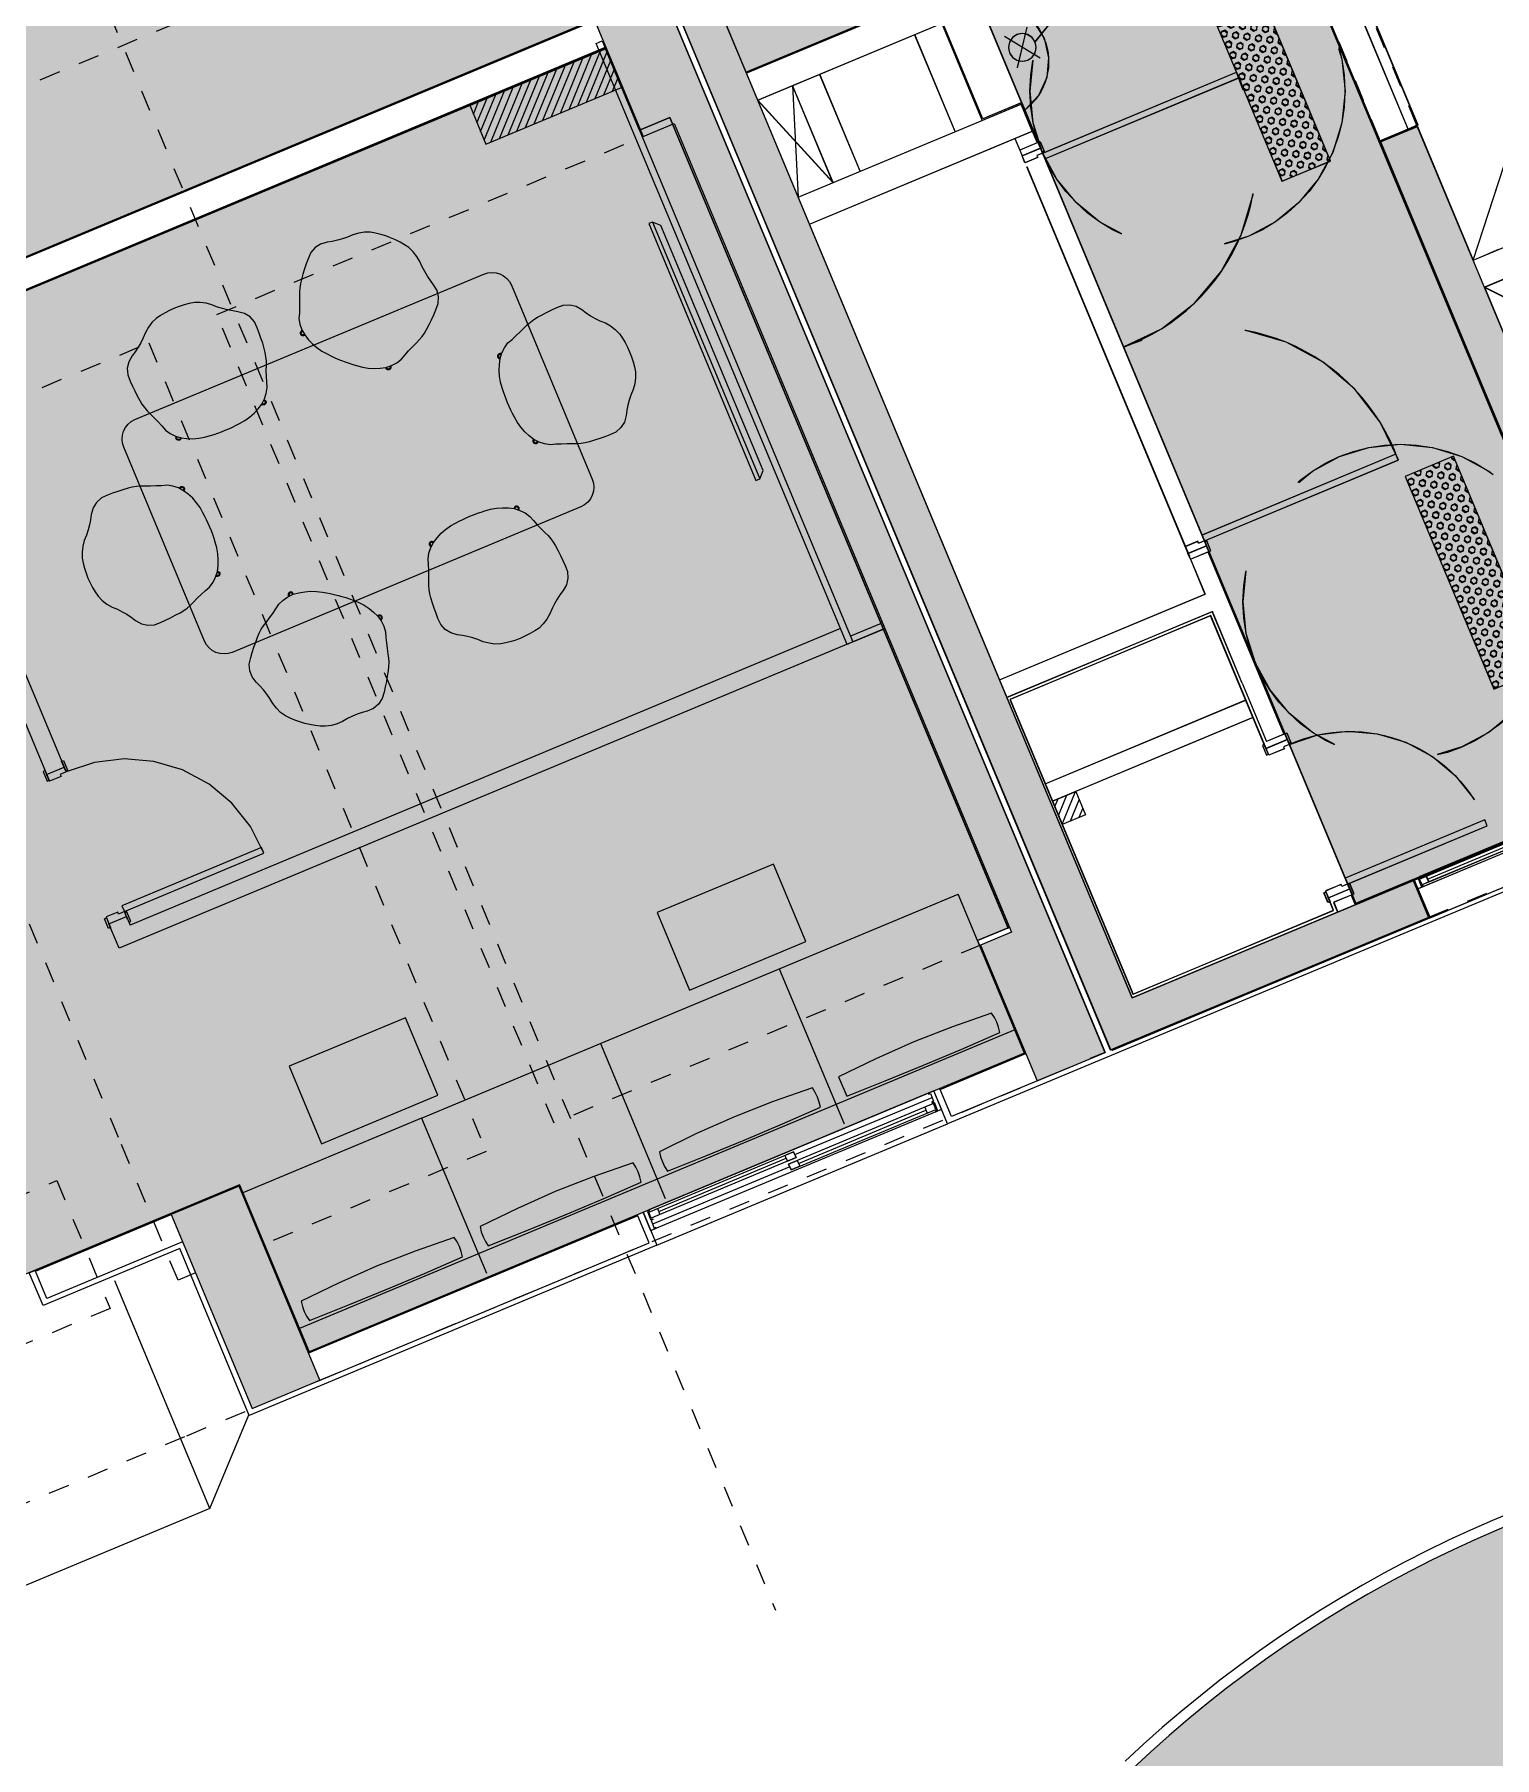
# Model space of a CAD drawing. Header units: metres. Extents: x -154 to 570, y -18 to 184.
# Drawn here: x -47.56 to -40.61, y 5.99 to 14.19 of the extents above; entities that cross this region are included whole.
import ezdxf
from ezdxf.xclip import XClip

# ---------------------------------------------------------------- set-up
doc = ezdxf.new("R2010")
doc.units = ezdxf.units.M
doc.header["$XCLIPFRAME"] = 0
doc.header["$PDMODE"] = 1
for name, pattern in [('CIRCULAÇAO VERTICAL EMBASAMENTO$0$DASHEDX2', [1.5, 1, -0.5]), ('DASHDOT', [1, 0.5, -0.25, 0, -0.25]), ('PUC TORRE A$0$DASHEDX2', [1.5, 1, -0.5]), ('PUC TORRE A$0$ESTILO_TQS_0004', [1.12, 0.5, -0.2, 0.01, -0.2, 0.01, -0.2])]:
    doc.linetypes.add(name, pattern=pattern)
for name, color, linetype in [('ARQ-AUX', 7, 'Continuous'), ('ARQ-DIM - EMBASAM', 2, 'Continuous'), ('CIRCULAÇAO VERTICAL EMBASAMENTO$0$ARQ-ALV ACAB', 4, 'Continuous'), ('CIRCULAÇAO VERTICAL EMBASAMENTO$0$ARQ-ALV OSSO', 5, 'Continuous'), ('CIRCULAÇAO VERTICAL EMBASAMENTO$0$ARQ-AUX', 7, 'Continuous'), ('CIRCULAÇAO VERTICAL EMBASAMENTO$0$ARQ-AUX1', 1, 'Continuous'), ('CIRCULAÇAO VERTICAL EMBASAMENTO$0$ARQ-CAX @ 1', 1, 'Continuous'), ('CIRCULAÇAO VERTICAL EMBASAMENTO$0$ARQ-HTC', 251, 'Continuous'), ('CIRCULAÇAO VERTICAL EMBASAMENTO$0$ARQ-PRJ', 7, 'CIRCULAÇAO VERTICAL EMBASAMENTO$0$DASHEDX2'), ('CIRCULAÇAO VERTICAL EMBASAMENTO$0$ARQ-SIM', 1, 'Continuous'), ('CIRCULAÇAO VERTICAL EMBASAMENTO$0$HID-INC', 7, 'Continuous'), ('PA-PAISAGISMO', 7, 'Continuous'), ('PA-PLANTIO', 84, 'DASHDOT'), ('PUC TORRE A$0$1', 232, 'PUC TORRE A$0$DASHEDX2'), ('PUC TORRE A$0$205', 7, 'PUC TORRE A$0$ESTILO_TQS_0004'), ('PUC TORRE A$0$4', 2, 'Continuous'), ('PUC TORRE A$0$JL-LAY', 7, 'Continuous'), ('PUC$0$ARQ-ALV ACAB', 4, 'Continuous'), ('PUC$0$ARQ-ALV OSSO', 5, 'Continuous'), ('PUC$0$ARQ-AUX', 7, 'Continuous'), ('PUC$0$ARQ-AUX1 @ 1', 1, 'Continuous'), ('PUC$0$ARQ-ENCH', 1, 'Continuous')]:
    doc.layers.add(name, color=color, linetype=linetype)
doc.layers.add('CIRCULAÇAO VERTICAL EMBASAMENTO$0$ARQ-FORRO', color=9, linetype='Continuous', lineweight=5)
doc.layers.add('PUC$0$ARQ-FORRO', color=9, linetype='Continuous', lineweight=5)

# ---------------------------------------------------------------- blocks, each defined once
blk = doc.blocks.new('A$C23B574F5')
at = {"layer": 'PA-PLANTIO'}
h = blk.add_hatch(dxfattribs=at)
h.set_pattern_fill('DOTS', color=256, scale=0.075, style=0)
h.set_pattern_definition([(0, (-753.79526, 160.42193), (0.05953125, 0.1190625), [0, -0.1190625])])
edge = h.paths.add_edge_path()
edge.add_line((-40.6939, 5.4257), (-31.3588, 5.4257))
edge.add_arc((-32.5371, 5.3542), 1.1804, 3.47215, 103.83728)
edge.add_arc((-33.7279, 10.1888), 3.7987, 241.76947, 283.83728, ccw=False)
edge.add_arc((-38.3025, 1.6681), 5.8724, 61.76947, 133.40071)
edge.add_arc((-45.4437, 9.2195), 4.5208, 267.34647, 313.40071, ccw=False)
edge.add_arc((-45.6903, 3.8979), 0.8065, 87.34647, 174.46262)
edge.add_line((-46.493, 3.9757), (-40.6939, 3.9757))
edge.add_line((-40.6939, 3.9757), (-40.6939, 5.4257))
at = {"layer": 'PA-PAISAGISMO', "color": 7}
for p, q in [((-46.7295, 7.1751), (-47.1823, 8.2578, 0)), ((-46.7295, 7.1751), (-46.5432, 7.621)), ((-46.7294, 7.175), (-50.6633, 5.5332))]:
    blk.add_line(p, q, dxfattribs=at)
at = {"layer": 'PA-PAISAGISMO'}
for radius in [5.9224, 5.8724]:
    blk.add_arc((-38.3025, 1.6681, 0.0011), radius, 61.76947, 133.40071, dxfattribs=at)
blk = doc.blocks.new('*U1669')
at = {"color": 0, "linetype": 'ByBlock', "ltscale": 0.5}
for points in [[(0.02, -0.045), (0.03, -0.045), (0.03, -0.05), (0.02, -0.05), (0.02, -0.09), (0.03, -0.09), (0.03, -0.095), (0.02, -0.095), (0.02, -0.09), (0.03, -0.09), (0.03, -0.095), (0, -0.095), (0, 0), (0.03, 0), (0.03, -0.005), (0.02, -0.005), (0.02, -0.045)], [(1.48, -0.045), (1.47, -0.045), (1.47, -0.05), (1.48, -0.05), (1.48, -0.09), (1.47, -0.09), (1.47, -0.095), (1.48, -0.095), (1.48, -0.09), (1.47, -0.09), (1.47, -0.095), (1.5, -0.095), (1.5, 0), (1.47, 0), (1.47, -0.005), (1.48, -0.005), (1.48, -0.045)], [(0.025, -0.01), (0.07, -0.01), (0.07, -0.04), (0.025, -0.04)], [(0.7725, -0.01), (0.7275, -0.01), (0.7275, -0.04), (0.7725, -0.04)], [(0.7275, -0.055), (0.7725, -0.055), (0.7725, -0.085), (0.7275, -0.085)], [(1.475, -0.055), (1.43, -0.055), (1.43, -0.085), (1.475, -0.085)]]:
    blk.add_lwpolyline(points, close=True, dxfattribs=at)
at = {"color": 8, "linetype": 'ByBlock', "ltscale": 0.5}
for points in [[(1.47, 0), (0.03, 0)], [(0.7275, -0.07), (0.02, -0.07)], [(0.7725, -0.025), (1.48, -0.025)], [(1.47, -0.095), (0.03, -0.095)]]:
    blk.add_lwpolyline(points, dxfattribs=at)
at = {"color": 7, "linetype": 'ByBlock', "ltscale": 0.5}
for points in [[(0.7725, -0.01), (0.7725, -0.04), (0.025, -0.04), (0.025, -0.01)], [(0.7275, -0.055), (0.7275, -0.085), (1.475, -0.085), (1.475, -0.055)]]:
    blk.add_lwpolyline(points, close=True, dxfattribs=at)
for points in [[(0.07, -0.025), (0.7275, -0.025)], [(0.7725, -0.07), (1.43, -0.07)]]:
    blk.add_lwpolyline(points, dxfattribs=at)
blk = doc.blocks.new('PUC$0$forro area comum')
at = {"layer": 'PUC$0$ARQ-FORRO'}
h = blk.add_hatch(color=256, dxfattribs=at)
h.dxf.hatch_style = 1
h.paths.add_polyline_path([(14.805, 8.4249), (14.805, 4.9249), (14.595, 4.9249), (14.595, 4.1049), (9.605, 4.1049), (9.605, 4.9249), (9.245, 4.9249), (9.245, 4.1049), (5.555, 4.1049), (5.555, 4.5249), (5.3974, 4.5249), (5.3974, 8.7049), (5.555, 8.7049), (5.555, 9.2849), (9.245, 9.2851), (9.245, 8.4249)])
h = blk.add_hatch(color=256, dxfattribs=at)
h.dxf.hatch_style = 1
h.paths.add_polyline_path([(11.6882, 2.455), (11.6882, 2.0562), (14.5982, 2.0547), (14.5982, 2.455), (22.4606, 2.455), (22.4606, 2.0562), (25.295, 2.056), (25.295, 2.4552), (26.4562, 2.4546), (26.4563, 3.9549), (5.17, 3.9599), (5.0963, 3.9584), (3.8246, 3.96), (3.825, 9.24), (2.3202, 9.2404), (2.3201, 3.955), (-1.06, 3.955), (-1.06, 4.3049), (-0.355, 4.305), (-0.355, 4.5591), (-0.2032, 4.5606), (-0.2032, 8.4256), (-4.865, 8.4256), (-4.865, 4.9649), (-4.6551, 4.9649), (-4.655, 4.1049), (-3.945, 4.1049), (-3.945, 3.9549), (-11.1863, 3.9549), (-11.1863, 2.455), (-10.025, 2.455), (-10.025, 2.0558), (-7.1264, 2.0558), (-7.1264, 2.455)])
at = {"layer": 'PUC$0$ARQ-FORRO', "elevation": 0}
blk.add_lwpolyline([(14.805, 8.4249), (14.805, 4.9249), (14.595, 4.9249), (14.595, 4.1049), (9.605, 4.1049), (9.605, 4.9249), (9.245, 4.9249), (9.245, 4.1049), (5.555, 4.1049), (5.555, 4.5249), (5.3974, 4.5249), (5.3974, 8.7049), (5.555, 8.7049), (5.555, 9.2849), (9.245, 9.2851), (9.245, 8.4249)], close=True, dxfattribs=at)
blk.add_lwpolyline([(-7.1264, 2.455), (11.6882, 2.455), (11.6882, 2.0562), (14.5982, 2.0547), (14.5982, 2.455), (22.4606, 2.455), (22.4606, 2.0562), (25.295, 2.056), (25.295, 2.4552), (26.4562, 2.4546), (26.4563, 3.9549), (5.17, 3.9599), (5.0963, 3.9584), (3.8246, 3.96), (3.825, 9.24), (2.3202, 9.2404), (2.3201, 3.955), (-1.06, 3.955)], dxfattribs=at)
blk = doc.blocks.new('*U3833')
at = {"color": 0, "linetype": 'ByBlock', "ltscale": 0.5}
for points in [[(0.02, -0.045), (0.02, -0.045), (0.02, -0.045), (0.02, -0.045), (0.02, -0.045), (0.02, -0.045), (0.02, -0.045), (0.02, -0.045), (0.02, -0.045), (0.03, -0.045), (0.03, -0.05), (0, -0.05), (0, 0), (0.03, 0), (0.03, -0.005), (0.02, -0.005), (0.02, -0.045)], [(0.98, -0.045), (0.98, -0.045), (0.98, -0.045), (0.98, -0.045), (0.98, -0.045), (0.98, -0.045), (0.98, -0.045), (0.98, -0.045), (0.98, -0.045), (0.97, -0.045), (0.97, -0.05), (1, -0.05), (1, 0), (0.97, 0), (0.97, -0.005), (0.98, -0.005), (0.98, -0.045)], [(0.025, -0.01), (0.06, -0.01), (0.06, -0.04), (0.025, -0.04)], [(0.975, -0.01), (0.94, -0.01), (0.94, -0.04), (0.975, -0.04)]]:
    blk.add_lwpolyline(points, close=True, dxfattribs=at)
at = {"color": 8, "linetype": 'ByBlock', "ltscale": 0.5}
for points in [[(0.97, 0), (0.03, 0)], [(0.97, -0.05), (0.03, -0.05)]]:
    blk.add_lwpolyline(points, dxfattribs=at)
at = {"color": 7, "linetype": 'ByBlock', "ltscale": 0.5}
blk.add_lwpolyline([(0.94, -0.01), (0.94, -0.04), (0.06, -0.04), (0.06, -0.01)], close=True, dxfattribs=at)
blk.add_lwpolyline([(0.06, -0.025), (0.94, -0.025)], dxfattribs=at)
blk = doc.blocks.new('*U3836')
for points in [[(-0.765, -0.03), (-0.715, -0.03), (-0.715, -0.04), (-0.765, -0.04)], [(0.045, -0.03), (-0.005, -0.03), (-0.005, -0.04), (0.045, -0.04)], [(-0.775, -0.16), (-0.725, -0.16), (-0.725, -0.15), (-0.775, -0.15)], [(0, -0.15), (0, -0.87), (-0.03, -0.87), (-0.03, -0.15)], [(0.055, -0.16), (0.005, -0.16), (0.005, -0.15), (0.055, -0.15)]]:
    blk.add_lwpolyline(points, close=True)
for points in [[(-0.76, -0.15), (-0.72, -0.15), (-0.72, -0.12), (-0.71, -0.12), (-0.71, -0.04), (-0.745, -0.04), (-0.745, -0.15)], [(0.04, -0.15), (0, -0.15), (0, -0.12), (-0.01, -0.12), (-0.01, -0.04), (0.025, -0.04), (0.025, -0.15)]]:
    blk.add_lwpolyline(points)
at = {"layer": 'CIRCULAÇAO VERTICAL EMBASAMENTO$0$ARQ-PRJ'}
blk.add_arc((-0.0208, -0.1708), 0.6995, 178.29865, 271.70135, dxfattribs=at)
blk = doc.blocks.new('*U3837')
for points in [[(0.025, 0), (0.025, 1), (0.055, 1), (0.055, 0)], [(2.025, 0), (2.025, 1), (1.995, 1), (1.995, 0)], [(-0.03, 0.01), (0.02, 0.01), (0.02, 0), (-0.03, 0)], [(2.08, 0.01), (2.03, 0.01), (2.03, 0), (2.08, 0)]]:
    blk.add_lwpolyline(points, close=True)
for points in [[(-0.015, 0), (0.025, 0), (0.025, -0.03), (0.035, -0.03), (0.035, -0.095), (0, -0.095), (0, 0)], [(2.065, 0), (2.025, 0), (2.025, -0.03), (2.015, -0.03), (2.015, -0.095), (2.05, -0.095), (2.05, 0)]]:
    blk.add_lwpolyline(points)
at = {"layer": 'CIRCULAÇAO VERTICAL EMBASAMENTO$0$ARQ-PRJ'}
for centre, start, end in [((0.075, 0.05), 356.98723, 93.01279), ((1.975, 0.05), 86.98721, 183.01277)]:
    blk.add_arc(centre, 0.9513, start, end, dxfattribs=at)
blk = doc.blocks.new('*U3839')
at = {"layer": 'CIRCULAÇAO VERTICAL EMBASAMENTO$0$HID-INC'}
for p, q in [((-0.084, 0.06), (0.106, 0.41)), ((0.106, 0.41), (0.001, 0.339)), ((0.106, 0.41), (0.104, 0.284)), ((-0.228, 0.047), (0.06, -0.162)), ((-0.228, -0.162), (0.06, 0.047)), ((-0.587, -0.245), (0.419, -0.245))]:
    blk.add_line(p, q, dxfattribs=at)
blk.add_circle((-0.084, -0.058), 0.118, dxfattribs=at)
blk.add_arc((-0.084, -0.377), 0.52, 14.6782, 165.3218, dxfattribs=at)
blk = doc.blocks.new('*U3841')
at = {"layer": 'CIRCULAÇAO VERTICAL EMBASAMENTO$0$ARQ-HTC'}
h = blk.add_hatch(dxfattribs=at)
h.set_pattern_fill('HEX', color=256, scale=0.5)
h.set_pattern_definition([(0, (0, 10.2387), (0, 2.7496307), [1.5875, -3.175]), (120, (0, 10.2387), (-2.38125, -1.3748153), [1.5875, -3.175]), (60, (1.5875, 10.2387), (-2.38125, 1.3748153), [1.5875, -3.175])])
h.paths.add_polyline_path([(1521.89, 743.99), (1546.89, 743.99), (1546.89, 753.99), (1546.89, 853.75), (1521.89, 853.75)])
at = {"color": 252}
blk.add_lwpolyline([(1546.89, 753.99), (1546.89, 743.99), (1521.89, 743.99), (1521.89, 853.75), (1546.89, 853.75), (1546.89, 753.99)], dxfattribs=at)
blk = doc.blocks.new('CIRCULAÇAO VERTICAL EMBASAMENTO')
at = {"layer": 'CIRCULAÇAO VERTICAL EMBASAMENTO$0$ARQ-FORRO'}
h = blk.add_hatch(color=256, dxfattribs=at)
h.dxf.hatch_style = 1
h.paths.add_polyline_path([(-0.3501, 2.452), (5.5549, 2.4551), (5.555, 3.9601), (4.98, 3.96), (4.98, 4.4652), (3.8253, 4.4654), (3.8249, 9.235), (2.3249, 9.2351), (2.3249, 3.955), (-0.3501, 3.955)])
at = {"elevation": 0}
blk.add_lwpolyline([(3.5248, 9.4348), (2.5247, 9.4348)], dxfattribs=at)
at = {"layer": 'CIRCULAÇAO VERTICAL EMBASAMENTO$0$ARQ-ALV ACAB'}
for p, q in [((3.5248, 9.2351, 0), (3.5247, 9.4348, 0)), ((4.97, 9.2248, 0), (3.9349, 9.2248)), ((3.9349, 9.2248), (3.9349, 9.1598)), ((4.9699, 7.7052, 0), (4.97, 9.2248, 0)), ((3.9349, 9.1598), (3.8249, 9.1599)), ((3.8249, 8.3898), (3.9349, 8.3899)), ((3.8249, 8.3898), (3.8249, 8.02)), ((3.9349, 8.3899), (3.935, 7.7052, 0)), ((3.8249, 7.3902, 0), (3.8249, 8.02)), ((3.935, 7.7052, 0), (4.97, 7.7052, 0)), ((3.8249, 7.3902, 0), (3.9199, 7.3902, 0)), ((3.8249, 5.3402, 0), (3.8249, 5.1052, 0)), ((3.8249, 5.3402, 0), (3.9199, 5.3402, 0)), ((3.8249, 5.1052, 0), (4.025, 5.1052, 0)), ((4.98, 4.4652, 0), (3.8256, 4.4654, 0))]:
    blk.add_line(p, q, dxfattribs=at)
at = {"layer": 'CIRCULAÇAO VERTICAL EMBASAMENTO$0$ARQ-ALV ACAB', "elevation": 0}
for points in [[(3.5266, 9.4348), (5.1651, 9.4348)], [(3.5248, 9.235), (3.8249, 9.235)], [(2.125, 7.4499), (2.325, 7.4499), (2.325, 5.93), (2.125, 5.93), (2.125, 5.9301)], [(3.9199, 7.4202), (3.9199, 7.3902)], [(3.9199, 5.3102), (3.9199, 5.3402)], [(4.025, 5.1052), (4.025, 4.6152)]]:
    blk.add_lwpolyline(points, dxfattribs=at)
at = {"layer": 'CIRCULAÇAO VERTICAL EMBASAMENTO$0$ARQ-ALV ACAB'}
blk.add_lwpolyline([(3.8249, 9.1599), (3.8249, 9.235)], dxfattribs=at)
at = {"layer": 'CIRCULAÇAO VERTICAL EMBASAMENTO$0$ARQ-ALV OSSO'}
for p, q in [((4.98, 7.6902, 0), (3.9199, 7.6902)), ((4.98, 7.6002, 0), (3.9199, 7.6002)), ((3.8249, 5.1102, 0), (3.825, 5.2502, 0)), ((4.9801, 5.2502, 0), (3.83, 5.2502, 0)), ((3.8301, 5.3102, 0), (3.9201, 5.3102, 0)), ((4.98, 5.1102, 0), (3.8299, 5.1102, 0)), ((4.9799, 4.6102, 0), (3.8306, 4.6102, 0)), ((4.98, 4.4702, 0), (3.8306, 4.4704, 0))]:
    blk.add_line(p, q, dxfattribs=at)
at = {"layer": 'CIRCULAÇAO VERTICAL EMBASAMENTO$0$ARQ-ALV OSSO', "elevation": 0}
for points in [[(-0.075, 9.43), (2.52, 9.43), (2.52, 9.2401), (2.3199, 9.2401), (2.3199, 8.55), (2.13, 8.55), (2.13, 9.2401), (0, 9.2401), (0, 6.765), (2.13, 6.765), (2.13, 7.4449), (2.32, 7.4449), (2.3199, 5.935), (2.13, 5.935), (2.13, 6.625), (0, 6.625), (0, 4.15), (2.13, 4.15), (2.13, 4.825), (2.3199, 4.825), (2.32, 3.96), (-0.3501, 3.96)], [(5.275, 3.9601), (5.2, 3.9601), (5.2, 9.43), (5.275, 9.43)], [(3.8299, 8.3598), (3.9199, 8.3599)], [(3.9199, 7.4202), (3.8299, 7.4202)]]:
    blk.add_lwpolyline(points, dxfattribs=at)
blk.add_lwpolyline([(4.98, 9.2401), (3.53, 9.2401), (3.53, 9.4303), (5.17, 9.4296), (5.17, 3.9601), (4.98, 3.96)], close=True, dxfattribs=at)
at = {"layer": 'CIRCULAÇAO VERTICAL EMBASAMENTO$0$ARQ-ALV OSSO'}
for points in [[(3.8299, 9.1899), (3.8299, 9.2401)], [(3.8299, 9.1899), (3.9199, 9.1898)], [(3.9199, 9.1898), (3.9199, 9.2401)], [(3.8299, 8.1498), (3.8299, 8.3598)], [(3.9199, 8.0599), (3.9199, 8.3599)], [(3.8299, 7.4202), (3.8299, 8.1498)], [(3.9199, 8.0599), (3.9199, 7.6902)], [(3.9199, 7.4202), (3.9199, 7.6002)], [(3.83, 5.2502), (3.8299, 5.3102)], [(3.83, 5.2502), (3.8299, 5.1102)], [(3.92, 5.2502), (3.9199, 5.3102)], [(4.03, 5.1102), (4.0301, 4.6102)], [(4.17, 5.1102), (4.17, 4.6102)], [(4.66, 5.1102), (4.66, 4.6102)], [(4.8, 5.1102), (4.8, 4.6102)]]:
    blk.add_lwpolyline(points, dxfattribs=at)
at = {"layer": 'CIRCULAÇAO VERTICAL EMBASAMENTO$0$ARQ-AUX'}
blk.add_lwpolyline([(3.9199, 5.3951), (3.9199, 7.4052)], dxfattribs=at)
at = {"layer": 'CIRCULAÇAO VERTICAL EMBASAMENTO$0$ARQ-AUX1'}
for p, q in [((2.125, 5.93, 0), (2.125, 4.83, 0)), ((2.3249, 5.93, 0), (2.3249, 4.83, 0))]:
    blk.add_line(p, q, dxfattribs=at)
for points in [[(3.935, 8.23), (4.97, 8.23)], [(4.97, 8.1401), (3.935, 8.1401)], [(4.8, 5.1102), (4.9799, 4.6102)], [(4.8, 4.6102), (4.98, 5.1102)]]:
    blk.add_lwpolyline(points, dxfattribs=at)
at = {"layer": 'CIRCULAÇAO VERTICAL EMBASAMENTO$0$ARQ-AUX1', "elevation": 0}
blk.add_lwpolyline([(2.125, 5.93), (2.175, 5.93), (2.175, 5.38), (2.125, 5.38)], close=True, dxfattribs=at)
at = {"layer": 'CIRCULAÇAO VERTICAL EMBASAMENTO$0$ARQ-FORRO', "elevation": 0}
blk.add_lwpolyline([(-0.3501, 2.452), (5.5549, 2.4551), (5.555, 3.9601), (4.98, 3.96), (4.98, 4.4652), (3.8253, 4.4654), (3.8249, 9.235), (2.3249, 9.2351), (2.3249, 3.955), (-0.3501, 3.955)], close=True, dxfattribs=at)
at = {"layer": 'CIRCULAÇAO VERTICAL EMBASAMENTO$0$ARQ-PRJ'}
for centre in [(3.0749, 7.9924, 0), (3.0749, 5.3584, 0)]:
    blk.add_circle(centre, 0.75, dxfattribs=at)
at = {"layer": 'CIRCULAÇAO VERTICAL EMBASAMENTO$0$ARQ-SIM', "elevation": 0}
for points in [[(0, 9.2401), (2.13, 6.765)], [(2.13, 6.625), (0, 4.15)]]:
    blk.add_lwpolyline(points, dxfattribs=at)
at = {"color": 252, "xscale": -0.01000000000000001, "yscale": 0.01000000000000001, "zscale": 0.01000000000000001, "rotation": 180}
for p in [(-12.6438, 15.9874), (-12.6438, 13.3675, 0)]:
    blk.add_blockref('*U3841', p, dxfattribs=at)
at = {"layer": 'CIRCULAÇAO VERTICAL EMBASAMENTO$0$ARQ-CAX @ 1'}
for name, p, rotation in [('*U3833', (3.5248, 9.235, 0), 180), ('*U3837', (3.8249, 5.3402, 0), 90)]:
    blk.add_blockref(name, p, dxfattribs=dict(at, rotation=rotation))
at = {"layer": 'CIRCULAÇAO VERTICAL EMBASAMENTO$0$ARQ-CAX @ 1', "xscale": -1, "rotation": 270}
blk.add_blockref('*U3836', (3.9749, 9.1349), dxfattribs=at)
at = {"layer": 'CIRCULAÇAO VERTICAL EMBASAMENTO$0$HID-INC', "xscale": -0.5565752676155858, "yscale": 0.5565752676155858, "zscale": 0.5565752676155858, "rotation": 89.99995243796218}
blk.add_blockref('*U3839', (3.6883, 4.817), dxfattribs=at)
blk = doc.blocks.new('PUC')
at = {"layer": 'PUC$0$ARQ-ENCH'}
h = blk.add_hatch(dxfattribs=at)
h.set_pattern_fill('ANSI31', color=256, scale=0.01)
h.paths.add_polyline_path([(4.97, 8.23), (4.85, 8.23), (4.85, 8.35), (4.97, 8.35)])
h = blk.add_hatch(dxfattribs=at)
h.set_pattern_fill('ANSI31', color=256, scale=0.01)
h.set_pattern_definition([(45, (0, 0.040054), (-0.02245064, 0.02245064), [])])
h.paths.add_polyline_path([(6.255, 4.3049), (5.555, 4.3049), (5.555, 4.1049), (6.255, 4.1049)])
at = {"layer": 'PUC$0$ARQ-ALV ACAB'}
blk.add_line((-0.375, 9.4549, 0), (5.0423, 9.4549, 0), dxfattribs=at)
at = {"layer": 'PUC$0$ARQ-ALV ACAB', "elevation": 0}
for points in [[(5.0423, 9.4549), (6.0224, 9.4549), (6.0224, 9.2849), (5.55, 9.2849)], [(5.55, 4.1049), (9.245, 4.1049), (9.245, 4.9249), (9.605, 4.9249), (9.605, 4.1049), (14.595, 4.1049), (14.595, 4.9249), (14.805, 4.9249), (14.805, 8.4249), (13.9297, 8.4249), (13.9297, 8.5949), (14.575, 8.5949), (14.575, 9.4549), (16.0898, 9.4549), (16.0898, 9.2849), (14.955, 9.2849), (14.955, 4.1049)], [(5.555, 9.285), (5.555, 8.7049), (5.3974, 8.7049)], [(5.3974, 8.7099), (5.3974, 4.5249)]]:
    blk.add_lwpolyline(points, dxfattribs=at)
blk.add_lwpolyline([(9.245, 9.285), (7.5224, 9.285), (7.5224, 9.4549), (9.625, 9.4549), (9.625, 8.5949), (10.3297, 8.5949), (10.3297, 8.4249), (9.245, 8.4249)], close=True, dxfattribs=at)
at = {"layer": 'PUC$0$ARQ-ALV ACAB'}
for points in [[(5.3974, 4.5249), (5.555, 4.5249), (5.555, 4.1049)], [(5.2767, 3.955), (25.731, 3.9549)]]:
    blk.add_lwpolyline(points, dxfattribs=at)
at = {"layer": 'PUC$0$ARQ-ALV OSSO'}
for p, q in [((4.98, 4.6102, 0), (3.83, 4.6102, 0)), ((4.98, 4.4702, 0), (3.92, 4.4702, 0))]:
    blk.add_line(p, q, dxfattribs=at)
for points in [[(5.3924, 9.43), (5.9924, 9.43), (5.9924, 9.29), (5.55, 9.29)], [(9.2608, 9.43), (7.5524, 9.43), (7.5524, 9.29), (9.25, 9.29)], [(9.6, 8.5699), (10.2997, 8.5699), (10.2997, 8.4299), (9.6, 8.4299)], [(5.55, 4.0999), (9.25, 4.0999)], [(5.3924, 3.9599), (25.3809, 3.9599)]]:
    blk.add_lwpolyline(points, dxfattribs=at)
at = {"layer": 'PUC$0$ARQ-AUX', "elevation": 0}
blk.add_lwpolyline([(7.5224, 9.4549), (6.0224, 9.4549)], dxfattribs=at)
at = {"layer": 'PUC$0$ARQ-ENCH'}
blk.add_lwpolyline([(4.97, 8.23), (4.85, 8.23), (4.85, 8.35), (4.97, 8.35)], close=True, dxfattribs=at)
at = {"layer": 'PUC$0$ARQ-ENCH', "elevation": 0}
blk.add_lwpolyline([(6.255, 4.3049), (5.555, 4.3049), (5.555, 4.1049), (6.255, 4.1049)], close=True, dxfattribs=at)
at = {"layer": 'PUC$0$ARQ-ALV ACAB'}
blk.add_blockref('CIRCULAÇAO VERTICAL EMBASAMENTO', (0, 0), dxfattribs=at)
at = {"layer": 'PUC$0$ARQ-AUX1 @ 1', "rotation": 180}
blk.add_blockref('*U1669', (7.5224, 9.285, 0), dxfattribs=at)
at = {"layer": 'PUC$0$ARQ-FORRO'}
blk.add_blockref('PUC$0$forro area comum', (0, 0), dxfattribs=at)
blk = doc.blocks.new('PUC TORRE A$0$SHELL CHAIR CE-P')
blk.add_lwpolyline([(-0.0077, -0.3027, -0.025096), (-0.0832, -0.2987, -0.101773), (-0.1918, -0.2684, -0.16835), (-0.2702, -0.1917, 0.028493), (-0.3072, -0.0926, -0.082446), (-0.3288, -0.0149, -0.020953), (-0.3357, 0.088, -0.301698), (-0.2808, 0.1949, 0.057151), (-0.1992, 0.2532, -0.137817), (-0.1061, 0.3154, -0.057761), (-0.0077, 0.3264, -0.057761), (0.0907, 0.3154, -0.137817), (0.1838, 0.2532, 0.057151), (0.2654, 0.1949, -0.301698), (0.3203, 0.088, -0.020953), (0.3134, -0.0149, -0.082446), (0.2918, -0.0926, 0.028493), (0.2548, -0.1917, -0.16835), (0.1764, -0.2684, -0.101773), (0.0678, -0.2987, -0.025096)], format="xyb", close=True)
for centre, radius, start, end in [((-0.2264, -0.2499), 0.0126, 127.52769, 335.22074), ((-0.2264, -0.2499), 0.0084, 122.24439, 340.50404), ((0.211, -0.2499), 0.0126, 204.77926, 52.47231), ((0.211, -0.2499), 0.0084, 199.49596, 57.75561)]:
    blk.add_arc(centre, radius, start, end)
blk = doc.blocks.new('PUC TORRE A$0$A$Ccbad53d6')
at = {"elevation": 0}
for points in [[(5.4548, 2.1568), (5.4548, 2.1068), (5.4648, 2.1068), (5.4648, 2.1568)], [(5.5648, 2.1668), (5.5648, 2.1168), (5.5548, 2.1168), (5.5548, 2.1668)], [(5.4548, 1.3468), (5.4548, 1.3968), (5.4648, 1.3968), (5.4648, 1.3468)], [(5.5548, 1.3918), (6.2748, 1.3918), (6.2748, 1.4218), (5.5548, 1.4218)], [(5.5648, 1.3368), (5.5648, 1.3868), (5.5548, 1.3868), (5.5548, 1.3368)]]:
    blk.add_lwpolyline(points, close=True, dxfattribs=at)
blk.add_lwpolyline([(5.5548, 1.3518), (5.5548, 1.3918), (5.5248, 1.3918), (5.5248, 1.4018), (5.4648, 1.4018), (5.4648, 1.3668), (5.5548, 1.3668)], dxfattribs=at)
at = {"color": 1}
blk.add_arc((5.5756, 1.4126, 0), 0.6995, 358.29865, 91.70135, dxfattribs=at)
at = {"layer": 'PUC TORRE A$0$JL-LAY'}
for p, q in [((5.4648, 3.4852, 0), (5.4648, 2.1018, 0)), ((5.5548, 3.4852, 0), (5.5548, 2.1118, 0)), ((9.14, 3.452, 0), (9.14, 2.128, 0)), ((9.22, 1.3218, 0), (5.5548, 1.3218, 0)), ((9.4148, 1.24), (5.4648, 1.24)), ((5.56, -0.06), (5.56, -0.86)), ((6.4825, -0.06, 0), (5.56, -0.06, 0)), ((6.4825, -0.06, 0), (6.4825, -0.86, 0)), ((6.4825, -0.06, 0), (9.25, -0.06, 0)), ((7.405, -0.06), (7.405, -0.86)), ((8.3275, -0.06, 0), (8.3275, -0.86, 0)), ((9.25, -0.3), (9.25, -0.06)), ((9.25, -0.76, 0), (5.56, -0.76))]:
    blk.add_line(p, q, dxfattribs=at)
at = {"layer": 'PUC TORRE A$0$JL-LAY', "elevation": 0}
for points in [[(9.22, 4.34), (9.25, 4.34), (9.25, 1.24), (9.22, 1.24)], [(9.25, 1.24), (9.4076, 1.24), (9.4076, 1.27), (9.25, 1.27)], [(5.9953, 0.01), (6.5953, 0.01), (6.5953, 0.41), (5.9953, 0.41)], [(7.8943, 0.01), (8.4943, 0.01), (8.4943, 0.41), (7.8943, 0.41)]]:
    blk.add_lwpolyline(points, close=True, dxfattribs=at)
for points in [[(6.5032, 2.3331, -0.414214), (6.4032, 2.4331), (6.4032, 3.4331, -0.414214), (6.5032, 3.5331), (8.3032, 3.5331, -0.414214), (8.4032, 3.4331), (8.4032, 2.4331, -0.414214), (8.3032, 2.3331)], [(6.4069, -0.644, 0.039282), (5.6177, -0.644, 0.105382), (5.6177, -0.744, 0.01103), (6.4069, -0.744, 0.109995)], [(7.3294, -0.644, 0.039282), (6.5402, -0.644, 0.105382), (6.5402, -0.744, 0.01103), (7.3294, -0.744, 0.109995)], [(8.2542, -0.644, 0.039282), (7.465, -0.644, 0.105382), (7.465, -0.744, 0.01103), (8.2542, -0.744, 0.109995)], [(9.179, -0.644, 0.039282), (8.3898, -0.644), (8.3898, -0.744, 0.01103), (9.179, -0.744, 0.109995)]]:
    blk.add_lwpolyline(points, format="xyb", close=True, dxfattribs=at)
for points in [[(9.14, 3.452), (9.12, 3.452), (9.12, 2.128), (9.14, 2.128), (9.17, 2.158)], [(9.17, 2.158), (9.17, 3.422), (9.14, 3.452)], [(5.5548, 2.1518), (5.5548, 2.1118), (5.5248, 2.1118), (5.5248, 2.1018), (5.4648, 2.1018), (5.4648, 2.1368), (5.5548, 2.1368)]]:
    blk.add_lwpolyline(points, dxfattribs=at)
at = {"layer": 'PUC TORRE A$0$JL-LAY'}
blk.add_polyline3d([(5.4648, 1.24, 0), (5.4648, 1.3668, 0), (5.5548, 1.3668, 0), (5.5548, 1.3218, 0)], dxfattribs=at)
for p in [(6.4825, -0.3, 0), (8.3275, -0.5162, 0)]:
    blk.add_point(p, dxfattribs=at)
at = {"layer": 'PUC TORRE A$0$JL-LAY', "xscale": -1}
for p, rotation in [((7.7256, 3.6356, 0), 315.5719185829234), ((6.3325, 2.9159, 0), 90)]:
    blk.add_blockref('PUC TORRE A$0$SHELL CHAIR CE-P', p, dxfattribs=dict(at, rotation=rotation))
blk.add_blockref('PUC TORRE A$0$SHELL CHAIR CE-P', (6.8729, 3.6235, 0), dxfattribs=at)
at = {"layer": 'PUC TORRE A$0$JL-LAY'}
for p, rotation in [((8.4739, 2.9159, 0), 270), ((6.8841, 2.1523, 0), 142.8060296674297), ((7.7903, 2.1924, 0), 179.9999999999999)]:
    blk.add_blockref('PUC TORRE A$0$SHELL CHAIR CE-P', p, dxfattribs=dict(at, rotation=rotation))
blk = doc.blocks.new('PUC TORRE A$0$est-lo-08-6sa-r00')
at = {"layer": 'PUC TORRE A$0$4'}
h = blk.add_hatch(color=8, dxfattribs=at)
h.dxf.hatch_style = 1
h.paths.add_polyline_path([(72.453596, -775.948263), (89.987707, -768.630138), (31.827874, -629.280097), (14.293763, -636.598222)], flags=17)
h.paths.add_polyline_path([(-113.904934, -1069.376461), (37.44213, -1006.209491), (30.123852, -988.675012), (-103.689101, -1044.523858), (-278.930329, -624.648636), (-286.248454, -607.114525), (-286.248475, -607.114534), (-307.05579, -557.260535), (-324.58988, -564.57865)])
h.paths.add_polyline_path([(-3206.956631, -1758.910157), (-3258.953832, -1634.325684), (-3291.25351, -1647.80644), (-3239.256309, -1772.390913)])
h.paths.add_polyline_path([(-2993.189754, -2271.092218), (-3020.151167, -2206.492821), (-3034.916841, -2212.655496), (-3140.452498, -1959.793707), (-3125.686931, -1953.631076), (-3148.796798, -1898.260198), (-3181.096477, -1911.740954), (-3025.489432, -2284.572974)])
h.paths.add_polyline_path([(-2947.092821, -1013.293024), (-2914.793142, -999.812268), (-2953.309588, -907.527473), (-2985.609266, -921.008229)])
h.paths.add_polyline_path([(-2727.356492, -1539.777801), (-2695.056814, -1526.297045), (-2733.573259, -1434.01225), (-2765.872938, -1447.493006)])
h.paths.add_polyline_path([(2122.48851, 465.414809), (2070.491309, 589.999283), (2038.191631, 576.518527), (2090.188832, 451.934053)])
h.paths.add_polyline_path([(2012.331384, 729.349548), (1857.495359, 1100.334221), (1825.19568, 1086.853465), (1852.1572, 1022.254111), (1866.922767, 1028.416743), (1971.687405, 777.4023), (1956.921838, 771.239669), (1980.031705, 715.868792)])
h.paths.add_polyline_path([(2336.253806, -46.763456), (2180.644029, 326.07511), (2148.34435, 312.594354), (2171.454218, 257.223477), (2186.219785, 263.386109), (2291.758175, 10.517772), (2276.992608, 4.355141), (2303.954128, -60.244212)])
h.paths.add_polyline_path([(-385.517235, -426.387329), (-595.433068, 76.567703), (-627.732746, 63.086948), (-600.771226, -1.512406), (-586.005659, 4.650226), (-426.161214, -378.334576), (-440.926781, -384.497208), (-417.816914, -439.868085)])
h.paths.add_polyline_path([(-83.249658, 290.335142), (-592.661728, 77.724364), (-382.747194, -425.227558), (-365.213083, -417.909434), (-567.809492, 67.508377), (-108.231212, 259.320275), (-7.318125, 17.534111), (-242.644353, -80.682824), (-140.96112, -324.314257), (-70.363251, -294.849176), (-77.681376, -277.315065), (-130.745133, -299.462021), (-217.792117, -90.898811), (0, 0), (87.04691, -208.563033), (33.983152, -230.709989), (41.301277, -248.2441), (126.664713, -212.616388), (103.554846, -157.245511), (88.789278, -163.408142), (-71.053705, 219.573157), (-56.288138, 225.735788)])
h.paths.add_polyline_path([(395.505667, -856.765828), (368.544148, -792.166475), (353.77858, -798.329106), (193.165052, -413.501599), (207.93062, -407.338968), (184.820752, -351.968091), (-61.579651, -454.806999), (-28.452664, -534.169213), (-10.918528, -526.85106), (-36.727415, -465.022986), (159.839199, -382.982958), (355.887864, -852.712473), (159.32125, -934.752501), (132.748402, -871.073625), (115.214297, -878.391765), (141.787139, -942.070626), (123.33018, -949.773915), (130.648305, -967.308026)])
h.paths.add_polyline_path([(-2506.849069, -2068.110104), (-2474.549391, -2054.629348), (-2513.065836, -1962.344553), (-2545.365515, -1975.825309)])
h.paths.add_polyline_path([(-2448.754924, -805.304224), (-2411.841008, -789.897642), (-2450.357453, -697.612846), (-2487.27137, -713.019428)])
h.paths.add_polyline_path([(-2277.356152, -1215.972989), (-2240.442235, -1200.566407), (-2278.958681, -1108.281611), (-2315.872597, -1123.688193)])
h.paths.add_polyline_path([(-2180.680405, -1447.606534), (-2143.766489, -1432.199951), (-2182.282934, -1339.915156), (-2219.196851, -1355.321738)])
h.paths.add_polyline_path([(-2008.511897, -1860.11957), (-1971.59798, -1844.712987), (-2010.114425, -1752.428192), (-2047.028342, -1767.834774)])
h.paths.add_polyline_path([(-1950.417031, -597.315415), (-1918.117353, -583.834659), (-1956.633798, -491.549864), (-1988.933477, -505.03062)])
h.paths.add_polyline_path([(-1779.018259, -1007.98418), (-1746.71858, -994.503424), (-1785.235026, -902.218629), (-1817.534704, -915.699385)])
h.paths.add_polyline_path([(-1682.342513, -1239.617725), (-1650.042834, -1226.136969), (-1688.559279, -1133.852174), (-1720.858958, -1147.33293)])
h.paths.add_polyline_path([(-1510.174004, -1652.130761), (-1477.874325, -1638.650005), (-1516.390771, -1546.36521), (-1548.690449, -1559.845966)])
h.paths.add_polyline_path([(-1456.693377, -391.252433), (-1424.393698, -377.771677), (-1462.910144, -285.486882), (-1495.209822, -298.967638)])
h.paths.add_polyline_path([(-1285.294604, -801.921198), (-1252.994926, -788.440442), (-1291.511371, -696.155647), (-1323.811049, -709.636403)])
h.paths.add_polyline_path([(-1188.618858, -1033.554743), (-1156.319179, -1020.073987), (-1194.835625, -927.789192), (-1227.135303, -941.269948)])
h.paths.add_polyline_path([(-1016.450349, -1446.067779), (-984.15067, -1432.587023), (-1022.667116, -1340.302228), (-1054.966794, -1353.782984)])
h.paths.add_polyline_path([(-962.969722, -185.189451), (-930.670043, -171.708695), (-969.186489, -79.4239), (-1001.486167, -92.904656)])
h.paths.add_polyline_path([(-791.570949, -595.858216), (-759.271271, -582.37746), (-797.787716, -490.092665), (-830.087394, -503.573421)])
h.paths.add_polyline_path([(-694.895203, -827.491761), (-662.595524, -814.011005), (-701.11197, -721.72621), (-733.411648, -735.206966)])
h.paths.add_polyline_path([(-522.726694, -1240.004797), (-490.427016, -1226.524041), (-528.943461, -1134.239246), (-561.243139, -1147.720002)])
h.paths.add_polyline_path([(1351.53574, 780.804163), (1383.835419, 794.284919), (1345.318973, 886.569714), (1313.019295, 873.088958)])
h.paths.add_polyline_path([(353.014255, 364.056225), (385.313934, 377.536981), (346.797488, 469.821776), (314.49781, 456.341021)])
h.paths.add_polyline_path([(848.583606, 570.889536), (885.497522, 586.296119), (846.981077, 678.580914), (810.067161, 663.174332)])
h.paths.add_polyline_path([(524.412013, -46.610109), (556.711692, -33.129353), (518.195247, 59.155442), (485.895568, 45.674686)])
h.paths.add_polyline_path([(1019.981364, 160.223202), (1056.895281, 175.629784), (1018.378835, 267.91458), (981.464919, 252.507997)])
h.paths.add_polyline_path([(621.088297, -278.244942), (653.387976, -264.764186), (614.87153, -172.479391), (582.571852, -185.960147)])
h.paths.add_polyline_path([(1116.657648, -71.411631), (1153.571565, -56.005049), (1115.055119, 36.279746), (1078.141203, 20.873164)])
h.paths.add_polyline_path([(1571.272069, 254.319386), (1603.571747, 267.800142), (1565.055302, 360.084937), (1532.755624, 346.604181)])
h.paths.add_polyline_path([(793.256806, -690.757979), (825.556485, -677.277223), (787.040039, -584.992428), (754.740361, -598.473183)])
h.paths.add_polyline_path([(1288.825976, -483.924234), (1325.739893, -468.517652), (1287.223447, -376.232856), (1250.309531, -391.639439)])
h.paths.add_polyline_path([(1791.777927, -274.009167), (1824.077605, -260.528411), (1785.56116, -168.243616), (1753.261481, -181.724371)])
h.paths.add_polyline_path([(-3349.413449, -1508.456443), (-3317.113664, -1494.975643), (-3340.223531, -1439.604766), (-3354.989097, -1445.767396), (-3459.75382, -1194.75275), (-3444.988254, -1188.590119), (-3471.949774, -1123.990766), (-3504.249559, -1137.471566)])
h.paths.add_polyline_path([(-359.658373, -579.215013), (-336.548603, -634.585903), (-321.782404, -628.423035), (-161.169457, -1013.250898), (-175.934676, -1019.413357), (-148.973267, -1084.012692), (-116.674634, -1070.532432), (-327.358782, -565.734293), (-359.65846, -579.215049)])
at = {"layer": 'PUC TORRE A$0$1'}
for p, q in [((-539.569358, -719.319663), (-336.548603, -634.585903)), ((-378.955689, -1104.147503), (-539.569358, -719.319663)), ((-678.002258, -777.096714), (-571.869036, -732.800419)), ((-571.869036, -732.800419), (-411.255356, -1117.628287)), ((-586.326908, -1110.969722), (-710.898207, -812.49883)), ((-557.98793, -1178.869487), (-586.326908, -1110.969722)), ((-693.227723, -1163.79625), (-615.708411, -1131.4424)), ((-615.708411, -1131.4424), (-590.287609, -1192.350243)), ((-549.688202, -1175.405471), (-557.98793, -1178.869487)), ((-590.287609, -1192.350243), (-667.806919, -1224.704092))]:
    blk.add_line(p, q, dxfattribs=at)
for points in [[(31.827874, -629.280097), (-10.92538, -526.843975)], [(-28.459491, -534.162099), (14.293763, -636.598222)], [(-359.658227, -579.215362), (-579.864173, -671.121621)], [(255.16727, -611.387522), (58.600759, -693.427507)], [(63.993062, -706.347379), (260.559572, -624.307393)], [(-579.864173, -671.121621), (-701.11197, -721.72621)], [(123.33018, -949.773915), (30.123839, -988.674981)], [(37.441963, -1006.209092), (130.648305, -967.308026)], [(-175.934781, -1019.413868), (-378.95562, -1104.147663)], [(-369.179396, -1175.919027), (-148.973267, -1084.012692)], [(-411.255299, -1117.628419), (-517.388524, -1161.924715)], [(-490.427193, -1226.523616), (-369.179396, -1175.919027)], [(-553.749093, -1252.951962), (-522.726871, -1240.004372)], [(-656.185044, -1295.705144), (-553.749093, -1252.951962)]]:
    blk.add_lwpolyline(points, dxfattribs=at)
at = {"layer": 'PUC TORRE A$0$205'}
for p, q in [((-3429.010899, -1778.446548), (2212.80602, 576.256213)), ((-875.772731, 106.988582), (-273.498894, -1336.046427))]:
    blk.add_line(p, q, dxfattribs=at)
at = {"layer": 'PUC TORRE A$0$4', "linetype": 'Continuous'}
for points in [[(-113.904934, -1069.376461), (37.44213, -1006.209491), (30.123852, -988.675012), (-103.689101, -1044.523858), (-278.930329, -624.648636), (-278.930329, -624.648636), (-286.248454, -607.114525), (-286.248475, -607.114534), (-307.05579, -557.260535), (-324.58988, -564.57865), (-113.904934, -1069.376461)], [(72.453596, -775.948263), (89.987707, -768.630138), (31.827874, -629.280097), (14.293763, -636.598222), (72.453596, -775.948263)], [(-522.726694, -1240.004797), (-490.427016, -1226.524041), (-528.943461, -1134.239246), (-561.243139, -1147.720002), (-522.726694, -1240.004797)]]:
    blk.add_lwpolyline(points, dxfattribs=at)
blk.add_lwpolyline([(-359.658373, -579.215013), (-336.548603, -634.585903), (-321.782404, -628.423035), (-161.169457, -1013.250898), (-175.934676, -1019.413357), (-148.973267, -1084.012692), (-116.674634, -1070.532432), (-327.358782, -565.734293), (-359.65846, -579.215049)], close=True, dxfattribs=at)
blk = doc.blocks.new('PUC TORRE A')
at = {"linetype": 'Continuous', "xscale": 0.01, "yscale": 0.01, "zscale": 0.01, "rotation": 337.346050855639}
blk.add_blockref('PUC TORRE A$0$est-lo-08-6sa-r00', (0, 0), dxfattribs=at)
at = {"rotation": 180}
blk.add_blockref('PUC', (0, 0), dxfattribs=at)
blk.add_blockref('PUC TORRE A$0$A$Ccbad53d6', (-14.805, -8.4049, 0))
blk = doc.blocks.new('terreno + circ vert')
at = {"rotation": 202.6491162783326}
blk.add_blockref('CIRCULAÇAO VERTICAL EMBASAMENTO', (-41.3011, 20.0498, 0), dxfattribs=at)

msp = doc.modelspace()

# ---------------------------------------------------------------- block references
at = {"layer": 'ARQ-AUX'}
msp.add_blockref('A$C23B574F5', (0, 0, 0), dxfattribs=at)
ref = msp.add_blockref('PUC TORRE A', (-41.3011, 20.0503), dxfattribs=dict(at, rotation=22.65399974700688))
XClip(ref).set_block_clipping_path([(-39.4887443389, 9.0876903958), (22.5684148774, 6.6865170025), (22.1624403813, -11.147022554), (-39.3438260633, -13.5584077345)])
at = {"layer": 'ARQ-DIM - EMBASAM'}
msp.add_blockref('terreno + circ vert', (0, 0), dxfattribs=at)

doc.saveas('drawing.dxf')
